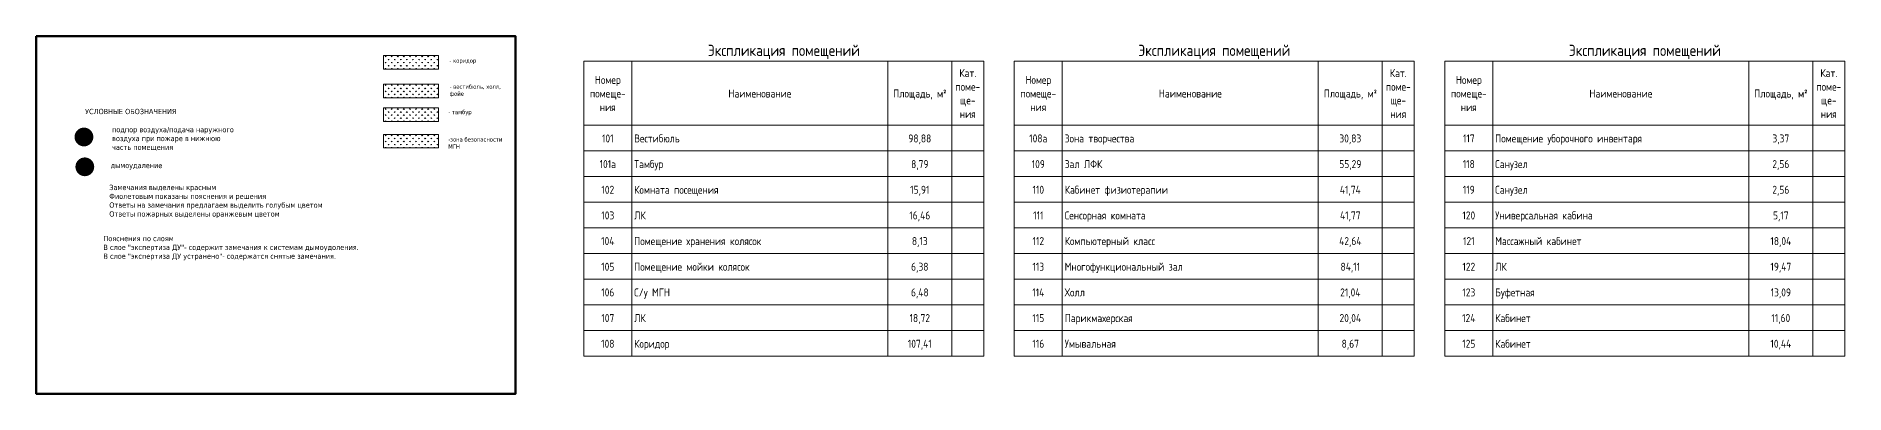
# Model space of a CAD drawing. Header units: millimetres. Extents: x -515342 to 330399, y -224905 to 507333.
# Drawn here: x -200810 to -144291, y -34344 to -23170 of the extents above; entities that cross this region are included whole.
import ezdxf

# ---------------------------------------------------------------- set-up
doc = ezdxf.new("R2010")
doc.units = ezdxf.units.MM
for name, color, linetype, lineweight in [('Графика', 7, 'Continuous', 0), ('Линии', 7, 'Continuous', 0), ('экспертиза ДУ', 1, 'Continuous', 0), ('экспертиза условные обозначения', 1, 'Continuous', 0)]:
    doc.layers.add(name, color=color, linetype=linetype, lineweight=lineweight)
doc.styles.add('GOST Common_10', font='', dxfattribs={"width": 0.9, "height": 3.5})
doc.styles.add('GOST Common_7', font='', dxfattribs={"width": 0.9, "height": 2.5})
doc.styles.add('ЭКСПЕРТИЗА', font='tahoma.ttf')
doc.styles.get('GOST Common_10').set_extended_font_data('GOST Common')
doc.styles.get('GOST Common_7').set_extended_font_data('GOST Common')

msp = doc.modelspace()

# ---------------------------------------------------------------- hatches: boundary and pattern name
at = {"layer": 'экспертиза ДУ', "lineweight": 0}
h = msp.add_hatch(color=5, dxfattribs=at)
edge = h.paths.add_edge_path()
edge.add_arc((-199316.9941, -26319.7814), 293.5661, 0, 360)
h = msp.add_hatch(color=30, dxfattribs=at)
edge = h.paths.add_edge_path()
edge.add_arc((-199289.7582, -27251.7142), 293.5661, 0, 360)
at = {"layer": 'экспертиза условные обозначения', "lineweight": 0}
h = msp.add_hatch(dxfattribs=at)
h.set_pattern_fill('GRASS', color=3, scale=5.296732, style=0)
h.set_pattern_definition([(90, (-124344.98, -11354.55), (-95.13202, 95.13202), [25.22569, -165.03835]), (45, (-124344.98, -11354.55), (-95.13202, 95.13202), [25.22569, -109.3113]), (135, (-124344.98, -11354.55), (-95.13202, -95.13202), [25.22569, -109.3113])])
h.paths.add_polyline_path([(-189961.0289, -23774.8395), (-188233.338, -23774.8395), (-188233.338, -24197.5048), (-189961.0289, -24197.5048)])
h = msp.add_hatch(dxfattribs=at)
h.set_pattern_fill('GRASS', color=6, scale=5.296732, style=0)
h.set_pattern_definition([(90, (-124344.98, -12253.76), (-95.13202, 95.13202), [25.22569, -165.03835]), (45, (-124344.98, -12253.76), (-95.13202, 95.13202), [25.22569, -109.3113]), (135, (-124344.98, -12253.76), (-95.13202, -95.13202), [25.22569, -109.3113])])
h.paths.add_polyline_path([(-189961.0289, -24674.0519), (-188233.338, -24674.0519), (-188233.338, -25096.7172), (-189961.0289, -25096.7172)])
h = msp.add_hatch(dxfattribs=at)
h.set_pattern_fill('GRASS', color=4, scale=5.296732, style=0)
h.set_pattern_definition([(90, (-124344.98, -12993.75), (-95.13202, 95.13202), [25.22569, -165.03835]), (45, (-124344.98, -12993.75), (-95.13202, 95.13202), [25.22569, -109.3113]), (135, (-124344.98, -12993.75), (-95.13202, -95.13202), [25.22569, -109.3113])])
h.paths.add_polyline_path([(-189961.0289, -25414.0455), (-188233.338, -25414.0455), (-188233.338, -25836.7107), (-189961.0289, -25836.7107)])
h = msp.add_hatch(dxfattribs=at)
h.set_pattern_fill('GRASS', color=30, scale=5.296732, style=0)
h.set_pattern_definition([(90, (-124344.98, -13819.92), (-95.13202, 95.13202), [25.22569, -165.03835]), (45, (-124344.98, -13819.92), (-95.13202, 95.13202), [25.22569, -109.3113]), (135, (-124344.98, -13819.92), (-95.13202, -95.13202), [25.22569, -109.3113])])
h.paths.add_polyline_path([(-189961.0289, -26240.2122), (-188233.338, -26240.2122), (-188233.338, -26662.8775), (-189961.0289, -26662.8775)])

# ---------------------------------------------------------------- linework, layer by layer
at = {"layer": 'Линии'}
for p, q in [((-183697.2561, -23948.0748), (-183697.2561, -25952.6765)), ((-183697.2561, -23948.0748), (-171196.8525, -23948.0748)), ((-182197.2561, -23948.0748), (-182197.2561, -25952.6765)), ((-174197.2561, -23948.0748), (-174197.2561, -25952.6765)), ((-172197.2561, -23948.0748), (-172197.2561, -25952.6765)), ((-171197.2561, -23948.0748), (-171197.2561, -25952.6765)), ((-170244.3525, -23948.0748), (-170244.3525, -25952.6765)), ((-170244.3525, -23948.0748), (-157743.949, -23948.0748)), ((-168744.3525, -23948.0748), (-168744.3525, -25952.6765)), ((-160744.3525, -23948.0748), (-160744.3525, -25952.6765)), ((-158744.3525, -23948.0748), (-158744.3525, -25952.6765)), ((-157744.3525, -23948.0748), (-157744.3525, -25952.6765)), ((-156791.449, -23948.0748), (-156791.449, -25952.6765)), ((-156791.449, -23948.0748), (-144291.0454, -23948.0748)), ((-155291.449, -23948.0748), (-155291.449, -25952.6765)), ((-147291.449, -23948.0748), (-147291.449, -25952.6765)), ((-145291.449, -23948.0748), (-145291.449, -25952.6765)), ((-144291.449, -23948.0748), (-144291.449, -25952.6765)), ((-182197.2561, -25952.6765), (-183697.2561, -25952.6765)), ((-183697.2561, -25952.6765), (-183697.2561, -26754.5172)), ((-174197.2561, -25952.6765), (-182197.2561, -25952.6765)), ((-182197.2561, -25952.6765), (-182197.2561, -26754.5172)), ((-172197.2561, -25952.6765), (-174197.2561, -25952.6765)), ((-174197.2561, -25952.6765), (-174197.2561, -26754.5172)), ((-171197.2561, -25952.6765), (-172197.2561, -25952.6765)), ((-172197.2561, -25952.6765), (-172197.2561, -26754.5172)), ((-171197.2561, -25952.6765), (-171197.2561, -26754.5172)), ((-168744.3525, -25952.6765), (-170244.3525, -25952.6765)), ((-170244.3525, -25952.6765), (-170244.3525, -26754.5172)), ((-160744.3525, -25952.6765), (-168744.3525, -25952.6765)), ((-168744.3525, -25952.6765), (-168744.3525, -26754.5172)), ((-158744.3525, -25952.6765), (-160744.3525, -25952.6765)), ((-160744.3525, -25952.6765), (-160744.3525, -26754.5172)), ((-157744.3525, -25952.6765), (-158744.3525, -25952.6765)), ((-158744.3525, -25952.6765), (-158744.3525, -26754.5172)), ((-157744.3525, -25952.6765), (-157744.3525, -26754.5172)), ((-155291.449, -25952.6765), (-156791.449, -25952.6765)), ((-156791.449, -25952.6765), (-156791.449, -26754.5172)), ((-147291.449, -25952.6765), (-155291.449, -25952.6765)), ((-155291.449, -25952.6765), (-155291.449, -26754.5172)), ((-145291.449, -25952.6765), (-147291.449, -25952.6765)), ((-147291.449, -25952.6765), (-147291.449, -26754.5172)), ((-144291.449, -25952.6765), (-145291.449, -25952.6765)), ((-145291.449, -25952.6765), (-145291.449, -26754.5172)), ((-144291.449, -25952.6765), (-144291.449, -26754.5172)), ((-182197.2561, -26754.5172), (-183697.2561, -26754.5172)), ((-183697.2561, -26754.5172), (-183697.2561, -27556.3578)), ((-174197.2561, -26754.5172), (-182197.2561, -26754.5172)), ((-182197.2561, -26754.5172), (-182197.2561, -27556.3578)), ((-172197.2561, -26754.5172), (-174197.2561, -26754.5172)), ((-174197.2561, -26754.5172), (-174197.2561, -27556.3578)), ((-171197.2561, -26754.5172), (-172197.2561, -26754.5172)), ((-172197.2561, -26754.5172), (-172197.2561, -27556.3578)), ((-171197.2561, -26754.5172), (-171197.2561, -27556.3578)), ((-168744.3525, -26754.5172), (-170244.3525, -26754.5172)), ((-170244.3525, -26754.5172), (-170244.3525, -27556.3578)), ((-160744.3525, -26754.5172), (-168744.3525, -26754.5172)), ((-168744.3525, -26754.5172), (-168744.3525, -27556.3578)), ((-158744.3525, -26754.5172), (-160744.3525, -26754.5172)), ((-160744.3525, -26754.5172), (-160744.3525, -27556.3578)), ((-157744.3525, -26754.5172), (-158744.3525, -26754.5172)), ((-158744.3525, -26754.5172), (-158744.3525, -27556.3578)), ((-157744.3525, -26754.5172), (-157744.3525, -27556.3578)), ((-155291.449, -26754.5172), (-156791.449, -26754.5172)), ((-156791.449, -26754.5172), (-156791.449, -27556.3578)), ((-147291.449, -26754.5172), (-155291.449, -26754.5172)), ((-155291.449, -26754.5172), (-155291.449, -27556.3578)), ((-145291.449, -26754.5172), (-147291.449, -26754.5172)), ((-147291.449, -26754.5172), (-147291.449, -27556.3578)), ((-144291.449, -26754.5172), (-145291.449, -26754.5172)), ((-145291.449, -26754.5172), (-145291.449, -27556.3578)), ((-144291.449, -26754.5172), (-144291.449, -27556.3578)), ((-182197.2561, -27556.3578), (-183697.2561, -27556.3578)), ((-183697.2561, -27556.3578), (-183697.2561, -28358.1985)), ((-174197.2561, -27556.3578), (-182197.2561, -27556.3578)), ((-182197.2561, -27556.3578), (-182197.2561, -28358.1985)), ((-172197.2561, -27556.3578), (-174197.2561, -27556.3578)), ((-174197.2561, -27556.3578), (-174197.2561, -28358.1985)), ((-171197.2561, -27556.3578), (-172197.2561, -27556.3578)), ((-172197.2561, -27556.3578), (-172197.2561, -28358.1985)), ((-171197.2561, -27556.3578), (-171197.2561, -28358.1985)), ((-168744.3525, -27556.3578), (-170244.3525, -27556.3578)), ((-170244.3525, -27556.3578), (-170244.3525, -28358.1985)), ((-160744.3525, -27556.3578), (-168744.3525, -27556.3578)), ((-168744.3525, -27556.3578), (-168744.3525, -28358.1985)), ((-158744.3525, -27556.3578), (-160744.3525, -27556.3578)), ((-160744.3525, -27556.3578), (-160744.3525, -28358.1985)), ((-157744.3525, -27556.3578), (-158744.3525, -27556.3578)), ((-158744.3525, -27556.3578), (-158744.3525, -28358.1985)), ((-157744.3525, -27556.3578), (-157744.3525, -28358.1985)), ((-155291.449, -27556.3578), (-156791.449, -27556.3578)), ((-156791.449, -27556.3578), (-156791.449, -28358.1985)), ((-147291.449, -27556.3578), (-155291.449, -27556.3578)), ((-155291.449, -27556.3578), (-155291.449, -28358.1985)), ((-145291.449, -27556.3578), (-147291.449, -27556.3578)), ((-147291.449, -27556.3578), (-147291.449, -28358.1985)), ((-144291.449, -27556.3578), (-145291.449, -27556.3578)), ((-145291.449, -27556.3578), (-145291.449, -28358.1985)), ((-144291.449, -27556.3578), (-144291.449, -28358.1985)), ((-182197.2561, -28358.1985), (-183697.2561, -28358.1985)), ((-183697.2561, -28358.1985), (-183697.2561, -29160.0392)), ((-174197.2561, -28358.1985), (-182197.2561, -28358.1985)), ((-182197.2561, -28358.1985), (-182197.2561, -29160.0392)), ((-172197.2561, -28358.1985), (-174197.2561, -28358.1985)), ((-174197.2561, -28358.1985), (-174197.2561, -29160.0392)), ((-171197.2561, -28358.1985), (-172197.2561, -28358.1985)), ((-172197.2561, -28358.1985), (-172197.2561, -29160.0392)), ((-171197.2561, -28358.1985), (-171197.2561, -29160.0392)), ((-168744.3525, -28358.1985), (-170244.3525, -28358.1985)), ((-170244.3525, -28358.1985), (-170244.3525, -29160.0392)), ((-160744.3525, -28358.1985), (-168744.3525, -28358.1985)), ((-168744.3525, -28358.1985), (-168744.3525, -29160.0392)), ((-158744.3525, -28358.1985), (-160744.3525, -28358.1985)), ((-160744.3525, -28358.1985), (-160744.3525, -29160.0392)), ((-157744.3525, -28358.1985), (-158744.3525, -28358.1985)), ((-158744.3525, -28358.1985), (-158744.3525, -29160.0392)), ((-157744.3525, -28358.1985), (-157744.3525, -29160.0392)), ((-155291.449, -28358.1985), (-156791.449, -28358.1985)), ((-156791.449, -28358.1985), (-156791.449, -29160.0392)), ((-147291.449, -28358.1985), (-155291.449, -28358.1985)), ((-155291.449, -28358.1985), (-155291.449, -29160.0392)), ((-145291.449, -28358.1985), (-147291.449, -28358.1985)), ((-147291.449, -28358.1985), (-147291.449, -29160.0392)), ((-144291.449, -28358.1985), (-145291.449, -28358.1985)), ((-145291.449, -28358.1985), (-145291.449, -29160.0392)), ((-144291.449, -28358.1985), (-144291.449, -29160.0392)), ((-182197.2561, -29160.0392), (-183697.2561, -29160.0392)), ((-183697.2561, -29160.0392), (-183697.2561, -29961.8799)), ((-174197.2561, -29160.0392), (-182197.2561, -29160.0392)), ((-182197.2561, -29160.0392), (-182197.2561, -29961.8799)), ((-172197.2561, -29160.0392), (-174197.2561, -29160.0392)), ((-174197.2561, -29160.0392), (-174197.2561, -29961.8799)), ((-171197.2561, -29160.0392), (-172197.2561, -29160.0392)), ((-172197.2561, -29160.0392), (-172197.2561, -29961.8799)), ((-171197.2561, -29160.0392), (-171197.2561, -29961.8799)), ((-168744.3525, -29160.0392), (-170244.3525, -29160.0392)), ((-170244.3525, -29160.0392), (-170244.3525, -29961.8799)), ((-160744.3525, -29160.0392), (-168744.3525, -29160.0392)), ((-168744.3525, -29160.0392), (-168744.3525, -29961.8799)), ((-158744.3525, -29160.0392), (-160744.3525, -29160.0392)), ((-160744.3525, -29160.0392), (-160744.3525, -29961.8799)), ((-157744.3525, -29160.0392), (-158744.3525, -29160.0392)), ((-158744.3525, -29160.0392), (-158744.3525, -29961.8799)), ((-157744.3525, -29160.0392), (-157744.3525, -29961.8799)), ((-155291.449, -29160.0392), (-156791.449, -29160.0392)), ((-156791.449, -29160.0392), (-156791.449, -29961.8799)), ((-147291.449, -29160.0392), (-155291.449, -29160.0392)), ((-155291.449, -29160.0392), (-155291.449, -29961.8799)), ((-145291.449, -29160.0392), (-147291.449, -29160.0392)), ((-147291.449, -29160.0392), (-147291.449, -29961.8799)), ((-144291.449, -29160.0392), (-145291.449, -29160.0392)), ((-145291.449, -29160.0392), (-145291.449, -29961.8799)), ((-144291.449, -29160.0392), (-144291.449, -29961.8799)), ((-182197.2561, -29961.8799), (-183697.2561, -29961.8799)), ((-183697.2561, -29961.8799), (-183697.2561, -30763.7205)), ((-174197.2561, -29961.8799), (-182197.2561, -29961.8799)), ((-182197.2561, -29961.8799), (-182197.2561, -30763.7205)), ((-172197.2561, -29961.8799), (-174197.2561, -29961.8799)), ((-174197.2561, -29961.8799), (-174197.2561, -30763.7205)), ((-171197.2561, -29961.8799), (-172197.2561, -29961.8799)), ((-172197.2561, -29961.8799), (-172197.2561, -30763.7205)), ((-171197.2561, -29961.8799), (-171197.2561, -30763.7205)), ((-168744.3525, -29961.8799), (-170244.3525, -29961.8799)), ((-170244.3525, -29961.8799), (-170244.3525, -30763.7205)), ((-160744.3525, -29961.8799), (-168744.3525, -29961.8799)), ((-168744.3525, -29961.8799), (-168744.3525, -30763.7205)), ((-158744.3525, -29961.8799), (-160744.3525, -29961.8799)), ((-160744.3525, -29961.8799), (-160744.3525, -30763.7205)), ((-157744.3525, -29961.8799), (-158744.3525, -29961.8799)), ((-158744.3525, -29961.8799), (-158744.3525, -30763.7205)), ((-157744.3525, -29961.8799), (-157744.3525, -30763.7205)), ((-155291.449, -29961.8799), (-156791.449, -29961.8799)), ((-156791.449, -29961.8799), (-156791.449, -30763.7205)), ((-147291.449, -29961.8799), (-155291.449, -29961.8799)), ((-155291.449, -29961.8799), (-155291.449, -30763.7205)), ((-145291.449, -29961.8799), (-147291.449, -29961.8799)), ((-147291.449, -29961.8799), (-147291.449, -30763.7205)), ((-144291.449, -29961.8799), (-145291.449, -29961.8799)), ((-145291.449, -29961.8799), (-145291.449, -30763.7205)), ((-144291.449, -29961.8799), (-144291.449, -30763.7205)), ((-182197.2561, -30763.7205), (-183697.2561, -30763.7205)), ((-183697.2561, -30763.7205), (-183697.2561, -31565.5612)), ((-174197.2561, -30763.7205), (-182197.2561, -30763.7205)), ((-182197.2561, -30763.7205), (-182197.2561, -31565.5612)), ((-172197.2561, -30763.7205), (-174197.2561, -30763.7205)), ((-174197.2561, -30763.7205), (-174197.2561, -31565.5612)), ((-171197.2561, -30763.7205), (-172197.2561, -30763.7205)), ((-172197.2561, -30763.7205), (-172197.2561, -31565.5612)), ((-171197.2561, -30763.7205), (-171197.2561, -31565.5612)), ((-168744.3525, -30763.7205), (-170244.3525, -30763.7205)), ((-170244.3525, -30763.7205), (-170244.3525, -31565.5612)), ((-160744.3525, -30763.7205), (-168744.3525, -30763.7205)), ((-168744.3525, -30763.7205), (-168744.3525, -31565.5612)), ((-158744.3525, -30763.7205), (-160744.3525, -30763.7205)), ((-160744.3525, -30763.7205), (-160744.3525, -31565.5612)), ((-157744.3525, -30763.7205), (-158744.3525, -30763.7205)), ((-158744.3525, -30763.7205), (-158744.3525, -31565.5612)), ((-157744.3525, -30763.7205), (-157744.3525, -31565.5612)), ((-155291.449, -30763.7205), (-156791.449, -30763.7205)), ((-156791.449, -30763.7205), (-156791.449, -31565.5612)), ((-147291.449, -30763.7205), (-155291.449, -30763.7205)), ((-155291.449, -30763.7205), (-155291.449, -31565.5612)), ((-145291.449, -30763.7205), (-147291.449, -30763.7205)), ((-147291.449, -30763.7205), (-147291.449, -31565.5612)), ((-144291.449, -30763.7205), (-145291.449, -30763.7205)), ((-145291.449, -30763.7205), (-145291.449, -31565.5612)), ((-144291.449, -30763.7205), (-144291.449, -31565.5612)), ((-182197.2561, -31565.5612), (-183697.2561, -31565.5612)), ((-183697.2561, -31565.5612), (-183697.2561, -32367.4019)), ((-174197.2561, -31565.5612), (-182197.2561, -31565.5612)), ((-182197.2561, -31565.5612), (-182197.2561, -32367.4019)), ((-172197.2561, -31565.5612), (-174197.2561, -31565.5612)), ((-174197.2561, -31565.5612), (-174197.2561, -32367.4019)), ((-171197.2561, -31565.5612), (-172197.2561, -31565.5612)), ((-172197.2561, -31565.5612), (-172197.2561, -32367.4019)), ((-171197.2561, -31565.5612), (-171197.2561, -32367.4019)), ((-168744.3525, -31565.5612), (-170244.3525, -31565.5612)), ((-170244.3525, -31565.5612), (-170244.3525, -32367.4019)), ((-160744.3525, -31565.5612), (-168744.3525, -31565.5612)), ((-168744.3525, -31565.5612), (-168744.3525, -32367.4019)), ((-158744.3525, -31565.5612), (-160744.3525, -31565.5612)), ((-160744.3525, -31565.5612), (-160744.3525, -32367.4019)), ((-157744.3525, -31565.5612), (-158744.3525, -31565.5612)), ((-158744.3525, -31565.5612), (-158744.3525, -32367.4019)), ((-157744.3525, -31565.5612), (-157744.3525, -32367.4019)), ((-155291.449, -31565.5612), (-156791.449, -31565.5612)), ((-156791.449, -31565.5612), (-156791.449, -32367.4019)), ((-147291.449, -31565.5612), (-155291.449, -31565.5612)), ((-155291.449, -31565.5612), (-155291.449, -32367.4019)), ((-145291.449, -31565.5612), (-147291.449, -31565.5612)), ((-147291.449, -31565.5612), (-147291.449, -32367.4019)), ((-144291.449, -31565.5612), (-145291.449, -31565.5612)), ((-145291.449, -31565.5612), (-145291.449, -32367.4019)), ((-144291.449, -31565.5612), (-144291.449, -32367.4019)), ((-182197.2561, -32367.4019), (-183697.2561, -32367.4019)), ((-183697.2561, -32367.4019), (-183697.2561, -33169.2426)), ((-174197.2561, -32367.4019), (-182197.2561, -32367.4019)), ((-182197.2561, -32367.4019), (-182197.2561, -33169.2426)), ((-172197.2561, -32367.4019), (-174197.2561, -32367.4019)), ((-174197.2561, -32367.4019), (-174197.2561, -33169.2426)), ((-171197.2561, -32367.4019), (-172197.2561, -32367.4019)), ((-172197.2561, -32367.4019), (-172197.2561, -33169.2426)), ((-171197.2561, -32367.4019), (-171197.2561, -33169.2426)), ((-168744.3525, -32367.4019), (-170244.3525, -32367.4019)), ((-170244.3525, -32367.4019), (-170244.3525, -33169.2426)), ((-160744.3525, -32367.4019), (-168744.3525, -32367.4019)), ((-168744.3525, -32367.4019), (-168744.3525, -33169.2426)), ((-158744.3525, -32367.4019), (-160744.3525, -32367.4019)), ((-160744.3525, -32367.4019), (-160744.3525, -33169.2426)), ((-157744.3525, -32367.4019), (-158744.3525, -32367.4019)), ((-158744.3525, -32367.4019), (-158744.3525, -33169.2426)), ((-157744.3525, -32367.4019), (-157744.3525, -33169.2426)), ((-155291.449, -32367.4019), (-156791.449, -32367.4019)), ((-156791.449, -32367.4019), (-156791.449, -33169.2426)), ((-147291.449, -32367.4019), (-155291.449, -32367.4019)), ((-155291.449, -32367.4019), (-155291.449, -33169.2426)), ((-145291.449, -32367.4019), (-147291.449, -32367.4019)), ((-147291.449, -32367.4019), (-147291.449, -33169.2426)), ((-144291.449, -32367.4019), (-145291.449, -32367.4019)), ((-145291.449, -32367.4019), (-145291.449, -33169.2426)), ((-144291.449, -32367.4019), (-144291.449, -33169.2426)), ((-182197.2561, -33169.2426), (-183697.2561, -33169.2426)), ((-174197.2561, -33169.2426), (-182197.2561, -33169.2426)), ((-172197.2561, -33169.2426), (-174197.2561, -33169.2426)), ((-171197.2561, -33169.2426), (-172197.2561, -33169.2426)), ((-168744.3525, -33169.2426), (-170244.3525, -33169.2426)), ((-160744.3525, -33169.2426), (-168744.3525, -33169.2426)), ((-158744.3525, -33169.2426), (-160744.3525, -33169.2426)), ((-157744.3525, -33169.2426), (-158744.3525, -33169.2426)), ((-155291.449, -33169.2426), (-156791.449, -33169.2426)), ((-147291.449, -33169.2426), (-155291.449, -33169.2426)), ((-145291.449, -33169.2426), (-147291.449, -33169.2426)), ((-144291.449, -33169.2426), (-145291.449, -33169.2426))]:
    msp.add_line(p, q, dxfattribs=at)
at = {"layer": 'экспертиза условные обозначения', "lineweight": 50, "ltscale": 10000}
msp.add_lwpolyline([(-200809.7772, -23170.0781), (-185831.1073, -23170.0781), (-185831.1073, -34344.2927), (-200809.7772, -34344.2927)], close=True, dxfattribs=at)
msp.add_lwpolyline([(-200809.7772, -23170.0781), (-185831.1073, -23170.0781), (-185831.1073, -34344.2927), (-200809.7772, -34344.2927)], close=True, dxfattribs=at)
at = {"layer": 'экспертиза условные обозначения', "color": 3, "lineweight": 0}
msp.add_lwpolyline([(-189961.0289, -23774.8395), (-188233.338, -23774.8395), (-188233.338, -24197.5048), (-189961.0289, -24197.5048)], close=True, dxfattribs=at)
at = {"layer": 'экспертиза условные обозначения', "color": 6, "lineweight": 0}
msp.add_lwpolyline([(-189961.0289, -24674.0519), (-188233.338, -24674.0519), (-188233.338, -25096.7172), (-189961.0289, -25096.7172)], close=True, dxfattribs=at)
at = {"layer": 'экспертиза условные обозначения', "color": 4, "lineweight": 0}
msp.add_lwpolyline([(-189961.0289, -25414.0455), (-188233.338, -25414.0455), (-188233.338, -25836.7107), (-189961.0289, -25836.7107)], close=True, dxfattribs=at)
at = {"layer": 'экспертиза условные обозначения', "color": 30, "lineweight": 0}
msp.add_lwpolyline([(-189961.0289, -26240.2122), (-188233.338, -26240.2122), (-188233.338, -26662.8775), (-189961.0289, -26662.8775)], close=True, dxfattribs=at)

# ---------------------------------------------------------------- texts
at = {"layer": 'Графика', "line_spacing_factor": 1.022761}
for s, insert, char_height, width, attachment_point, style in [('Экспликация помещений', (-177447.0543, -23438.1849), 350, 5600.436028, 2, 'GOST Common_10'), ('Экспликация помещений', (-163994.1507, -23438.1849), 350, 5600.436028, 2, 'GOST Common_10'), ('Экспликация помещений', (-150541.2472, -23438.1849), 350, 5600.436028, 2, 'GOST Common_10'), ('Кат.\\Pпоме-\\Pще-\\Pния', (-171697.2561, -24197.5181), 250, 962.446919, 2, 'GOST Common_7'), ('Кат.\\Pпоме-\\Pще-\\Pния', (-158244.3525, -24197.5181), 250, 962.446919, 2, 'GOST Common_7'), ('Кат.\\Pпоме-\\Pще-\\Pния', (-144791.449, -24197.5181), 250, 962.446919, 2, 'GOST Common_7'), ('Номер\\Pпомеще-\\Pния', (-182947.2561, -24410.5933), 250, 1418.025241, 2, 'GOST Common_7'), ('Наименование', (-178197.2561, -24836.7438), 250, 2353.318486, 2, 'GOST Common_7'), ('Площадь, м\\fGOST Common|b0|i0|c238|p34|;\\W.9;²', (-173197.2561, -24836.7438), 250, 2009.371938, 2, 'GOST Common_7'), ('Номер\\Pпомеще-\\Pния', (-169494.3525, -24410.5933), 250, 1418.025241, 2, 'GOST Common_7'), ('Наименование', (-164744.3525, -24836.7438), 250, 2353.318486, 2, 'GOST Common_7'), ('Площадь, м\\fGOST Common|b0|i0|c238|p34|;\\W.9;²', (-159744.3525, -24836.7438), 250, 2009.371938, 2, 'GOST Common_7'), ('Номер\\Pпомеще-\\Pния', (-156041.449, -24410.5933), 250, 1418.025241, 2, 'GOST Common_7'), ('Наименование', (-151291.449, -24836.7438), 250, 2353.318486, 2, 'GOST Common_7'), ('Площадь, м\\fGOST Common|b0|i0|c238|p34|;\\W.9;²', (-146291.449, -24836.7438), 250, 2009.371938, 2, 'GOST Common_7'), ('101', (-182947.2561, -26239.9649), 250, 458.595397, 2, 'GOST Common_7'), ('Вестибюль', (-182122.2561, -26239.9649), 250, 1783.091314, 1, 'GOST Common_7'), ('98,88', (-173197.2561, -26239.9649), 250, 841.76392, 2, 'GOST Common_7'), ('108а', (-169494.3525, -26239.9649), 250, 724.097996, 2, 'GOST Common_7'), ('Зона творчества', (-168669.3525, -26239.9649), 250, 2866.221232, 1, 'GOST Common_7'), ('30,83', (-159744.3525, -26239.9649), 250, 841.76392, 2, 'GOST Common_7'), ('117', (-156041.449, -26239.9649), 250, 458.595397, 2, 'GOST Common_7'), ('Помещение уборочного инвентаря', (-155216.449, -26239.9649), 250, 5641.930215, 1, 'GOST Common_7'), ('3,37', (-146291.449, -26239.9649), 250, 654.705271, 2, 'GOST Common_7'), ('101а', (-182947.2561, -27041.8056), 250, 672.807721, 2, 'GOST Common_7'), ('Тамбур', (-182122.2561, -27041.8056), 250, 1203.812918, 1, 'GOST Common_7'), ('8,79', (-173197.2561, -27041.8056), 250, 654.705271, 2, 'GOST Common_7'), ('109', (-169494.3525, -27041.8056), 250, 509.885672, 2, 'GOST Common_7'), ('Зал ЛФК', (-168669.3525, -27041.8056), 250, 1393.888641, 1, 'GOST Common_7'), ('55,29', (-159744.3525, -27041.8056), 250, 841.76392, 2, 'GOST Common_7'), ('118', (-156041.449, -27041.8056), 250, 458.595397, 2, 'GOST Common_7'), ('Санузел', (-155216.449, -27041.8056), 250, 1324.495917, 1, 'GOST Common_7'), ('2,56', (-146291.449, -27041.8056), 250, 654.705271, 2, 'GOST Common_7'), ('102', (-182947.2561, -27843.6463), 250, 509.885672, 2, 'GOST Common_7'), ('Комната посещения', (-182122.2561, -27843.6463), 250, 3306.71418, 1, 'GOST Common_7'), ('15,91', (-173197.2561, -27843.6463), 250, 739.18337, 2, 'GOST Common_7'), ('110', (-169494.3525, -27843.6463), 250, 458.595397, 2, 'GOST Common_7'), ('Кабинет физиотерапии', (-168669.3525, -27843.6463), 250, 3879.958426, 1, 'GOST Common_7'), ('41,74', (-159744.3525, -27843.6463), 250, 844.780995, 2, 'GOST Common_7'), ('119', (-156041.449, -27843.6463), 250, 458.595397, 2, 'GOST Common_7'), ('Санузел', (-155216.449, -27843.6463), 250, 1324.495917, 1, 'GOST Common_7'), ('2,56', (-146291.449, -27843.6463), 250, 654.705271, 2, 'GOST Common_7'), ('103', (-182947.2561, -28645.487), 250, 509.885672, 2, 'GOST Common_7'), ('ЛК', (-182122.2561, -28645.487), 250, 428.424647, 1, 'GOST Common_7'), ('16,46', (-173197.2561, -28645.487), 250, 817.62732, 2, 'GOST Common_7'), ('111', (-169494.3525, -28645.487), 250, 407.305122, 2, 'GOST Common_7'), ('Сенсорная комната', (-168669.3525, -28645.487), 250, 3225.253155, 1, 'GOST Common_7'), ('41,77', (-159744.3525, -28645.487), 250, 817.62732, 2, 'GOST Common_7'), ('120', (-156041.449, -28645.487), 250, 509.885672, 2, 'GOST Common_7'), ('Универсальная кабина', (-155216.449, -28645.487), 250, 3759.275427, 1, 'GOST Common_7'), ('5,17', (-146291.449, -28645.487), 250, 603.414996, 2, 'GOST Common_7'), ('104', (-182947.2561, -29447.3277), 250, 537.039347, 2, 'GOST Common_7'), ('Помещение хранения колясок', (-182122.2561, -29447.3277), 250, 4815.25167, 1, 'GOST Common_7'), ('8,13', (-173197.2561, -29447.3277), 250, 603.414996, 2, 'GOST Common_7'), ('112', (-169494.3525, -29447.3277), 250, 458.595397, 2, 'GOST Common_7'), ('Компьютерный класс', (-168669.3525, -29447.3277), 250, 3430.414254, 1, 'GOST Common_7'), ('42,64', (-159744.3525, -29447.3277), 250, 896.071269, 2, 'GOST Common_7'), ('121', (-156041.449, -29447.3277), 250, 458.595397, 2, 'GOST Common_7'), ('Массажный кабинет', (-155216.449, -29447.3277), 250, 3309.731255, 1, 'GOST Common_7'), ('18,04', (-146291.449, -29447.3277), 250, 817.62732, 2, 'GOST Common_7'), ('105', (-182947.2561, -30249.1683), 250, 509.885672, 2, 'GOST Common_7'), ('Помещение мойки колясок', (-182122.2561, -30249.1683), 250, 4254.075724, 1, 'GOST Common_7'), ('6,38', (-173197.2561, -30249.1683), 250, 654.705271, 2, 'GOST Common_7'), ('113', (-169494.3525, -30249.1683), 250, 458.595397, 2, 'GOST Common_7'), ('Многофункциональный зал', (-168669.3525, -30249.1683), 250, 4413.980698, 1, 'GOST Common_7'), ('84,11', (-159744.3525, -30249.1683), 250, 766.337045, 2, 'GOST Common_7'), ('122', (-156041.449, -30249.1683), 250, 509.885672, 2, 'GOST Common_7'), ('ЛК', (-155216.449, -30249.1683), 250, 428.424647, 1, 'GOST Common_7'), ('19,47', (-146291.449, -30249.1683), 250, 817.62732, 2, 'GOST Common_7'), ('106', (-182947.2561, -31051.009), 250, 509.885672, 2, 'GOST Common_7'), ('С/у МГН', (-182122.2561, -31051.009), 250, 1297.342242, 1, 'GOST Common_7'), ('6,48', (-173197.2561, -31051.009), 250, 681.858946, 2, 'GOST Common_7'), ('114', (-169494.3525, -31051.009), 250, 485.749072, 2, 'GOST Common_7'), ('Холл', (-168669.3525, -31051.009), 250, 802.541945, 1, 'GOST Common_7'), ('21,04', (-159744.3525, -31051.009), 250, 817.62732, 2, 'GOST Common_7'), ('123', (-156041.449, -31051.009), 250, 509.885672, 2, 'GOST Common_7'), ('Буфетная', (-155216.449, -31051.009), 250, 1659.39124, 1, 'GOST Common_7'), ('13,09', (-146291.449, -31051.009), 250, 790.473645, 2, 'GOST Common_7'), ('107', (-182947.2561, -31852.8497), 250, 509.885672, 2, 'GOST Common_7'), ('ЛК', (-182122.2561, -31852.8497), 250, 428.424647, 1, 'GOST Common_7'), ('18,72', (-173197.2561, -31852.8497), 250, 790.473645, 2, 'GOST Common_7'), ('115', (-169494.3525, -31852.8497), 250, 458.595397, 2, 'GOST Common_7'), ('Парикмахерская', (-168669.3525, -31852.8497), 250, 2730.452858, 1, 'GOST Common_7'), ('20,04', (-159744.3525, -31852.8497), 250, 868.917595, 2, 'GOST Common_7'), ('124', (-156041.449, -31852.8497), 250, 537.039347, 2, 'GOST Common_7'), ('Кабинет', (-155216.449, -31852.8497), 250, 1418.025241, 1, 'GOST Common_7'), ('11,60', (-146291.449, -31852.8497), 250, 739.18337, 2, 'GOST Common_7'), ('108', (-182947.2561, -32654.6904), 250, 509.885672, 2, 'GOST Common_7'), ('Коридор', (-182122.2561, -32654.6904), 250, 1336.564217, 1, 'GOST Common_7'), ('107,41', (-173197.2561, -32654.6904), 250, 953.395694, 2, 'GOST Common_7'), ('116', (-169494.3525, -32654.6904), 250, 458.595397, 2, 'GOST Common_7'), ('Умывальная', (-168669.3525, -32654.6904), 250, 2006.354863, 1, 'GOST Common_7'), ('8,67', (-159744.3525, -32654.6904), 250, 654.705271, 2, 'GOST Common_7'), ('125', (-156041.449, -32654.6904), 250, 509.885672, 2, 'GOST Common_7'), ('Кабинет', (-155216.449, -32654.6904), 250, 1418.025241, 1, 'GOST Common_7'), ('10,44', (-146291.449, -32654.6904), 250, 844.780995, 2, 'GOST Common_7')]:
    msp.add_mtext(s, dxfattribs=dict(at, insert=insert, char_height=char_height, width=width, attachment_point=attachment_point, style=style))
at = {"layer": 'экспертиза условные обозначения', "color": 1, "ltscale": 100, "char_height": 132.418295, "attachment_point": 1}
for s, insert, width in [('{\\fTahoma|b0|i0|c204|p32;- коридор}', (-187894.2049, -23867.966), 1727.46843), ('{\\fTahoma|b0|i0|c204|p34;- вестибюль, холл, \\Pфойе}', (-187889.3067, -24680.7782), 2874.88981), ('{\\fTahoma|b0|i0|c204|p32;- тамбур}', (-187931.8648, -25474.7401), 1727.46843), ('{\\fTahoma|b0|i0|c204|p34;-зона безопасности МГН}', (-187931.8648, -26330.0269), 1727.46843)]:
    msp.add_mtext(s, dxfattribs=dict(at, insert=insert, width=width))
at = {"layer": 'экспертиза условные обозначения', "ltscale": 100, "insert": (-199282.4399, -25440.2862), "char_height": 165.522868, "width": 13060.842646, "attachment_point": 1, "style": 'ЭКСПЕРТИЗА'}
msp.add_mtext('{\\fTahoma|b0|i0|c204|p32;\\W0.9;\\C9;УСЛОВНЫЕ ОБОЗНАЧЕНИЯ}', dxfattribs=at)
at = {"layer": 'экспертиза условные обозначения', "color": 1, "ltscale": 100, "char_height": 165.522868, "attachment_point": 1, "style": 'ЭКСПЕРТИЗА'}
for s, insert, width in [('подпор воздуха/подача наружного воздуха при пожаре в нижнюю часть помещения ', (-198438.2209, -26007.1737), 3735.37303), ('дымоудаление  ', (-198485.0792, -27126.9919), 3640.242005), ('{\\fTahoma|b0|i0|c204|p32;Замечания выделены красным\\P\\C6;Фиолетовым показаны пояснения и решения\\C2;\\P\\C4;Ответы на замечания предлагаем выделить голубым цветом\\P\\C30;Ответы пожарных выделены оранжевым цветом}', (-198524.8512, -27813.076), 7259.305162), ('{\\C7;Пояснения по слоям\\P}В слое "экспертиза ДУ"- содержит замечания к системам дымоудоления.\\P{\\C3;В слое "экспертиза ДУ устранено"- содержатся снятые замечания.}', (-198708.4763, -29408.5658), 7259.305162)]:
    msp.add_mtext(s, dxfattribs=dict(at, insert=insert, width=width))

doc.saveas('drawing.dxf')
